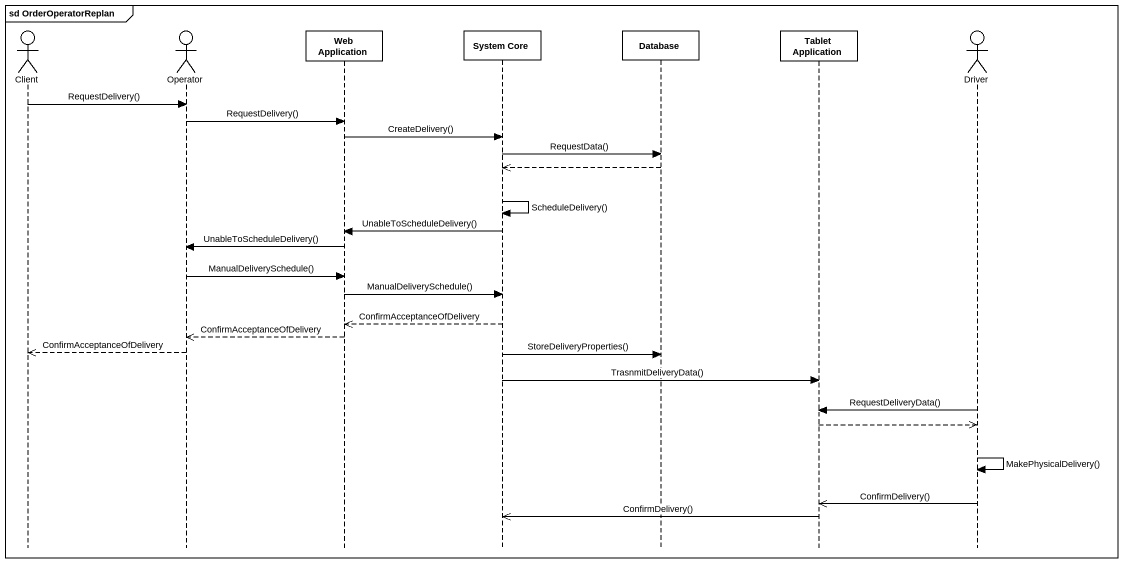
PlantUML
@startuml
mainframe sd OrderOperatorReplan
hide footbox
actor Client
actor Operator
participant "Web Application" as Web_Application
participant "System Core" as System_Core
participant "Database" as Database_
participant "Tablet Application" as Tablet_Application
actor Driver

Client -> Operator : RequestDelivery()
Operator -> Web_Application : RequestDelivery()
Web_Application -> System_Core : CreateDelivery()
System_Core -> Database_ : RequestData()
Database_ -->> System_Core
System_Core -> System_Core : ScheduleDelivery()
System_Core -> Web_Application : UnableToScheduleDelivery()
Web_Application -> Operator : UnableToScheduleDelivery()
Operator -> Web_Application : ManualDeliverySchedule()
Web_Application -> System_Core : ManualDeliverySchedule()
System_Core -->> Web_Application : ConfirmAcceptanceOfDelivery
Web_Application -->> Operator : ConfirmAcceptanceOfDelivery
Operator -->> Client : ConfirmAcceptanceOfDelivery
System_Core -> Database_ : StoreDeliveryProperties()
System_Core -> Tablet_Application : TrasnmitDeliveryData()
Driver -> Tablet_Application : RequestDeliveryData()
Tablet_Application -->> Driver
Driver -> Driver : MakePhysicalDelivery()
Driver ->> Tablet_Application : ConfirmDelivery()
Tablet_Application ->> System_Core : ConfirmDelivery()
@enduml
